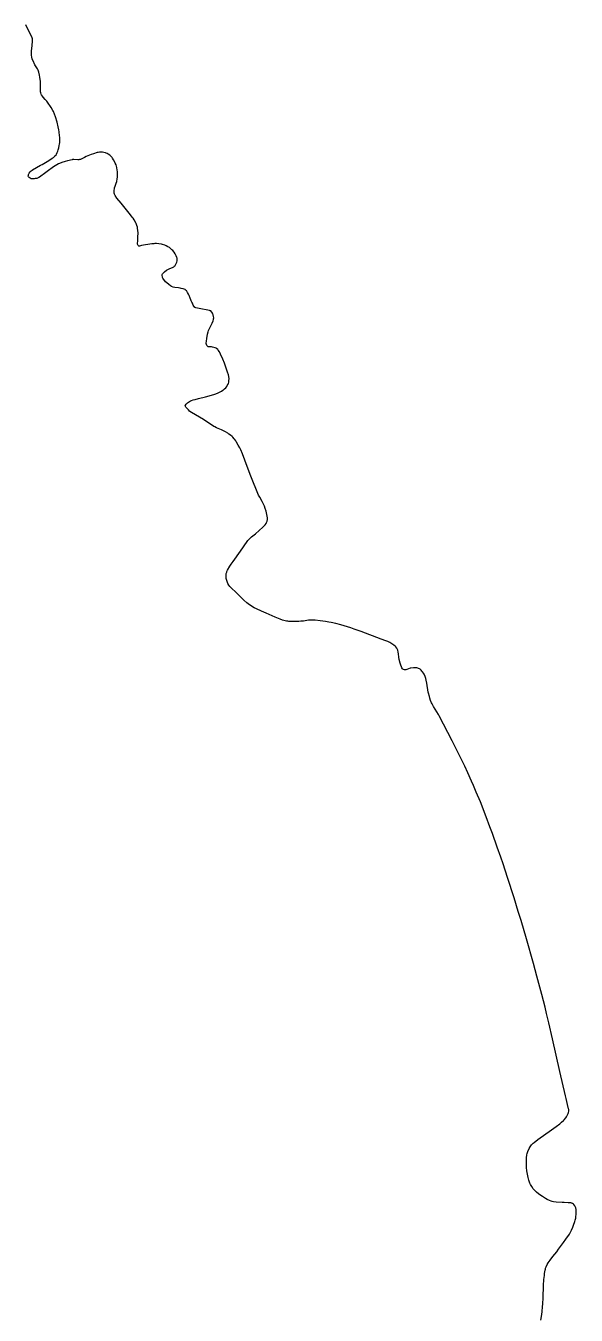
# Model space of a CAD drawing. Header units: millimetres. Extents: x 642261 to 742091, y 6812581 to 6930561.
# Drawn here: x 735477.6 to 735634.7, y 6897943.4 to 6898311.6 of the extents above; entities that cross this region are included whole.
import ezdxf

# ---------------------------------------------------------------- set-up
doc = ezdxf.new("R2010")
doc.units = ezdxf.units.MM
doc.layers.add('LimiteAreaMunicipio', color=10, linetype='Continuous')
doc.layers.add('LimiteRegional', color=10, linetype='Continuous')

# ---------------------------------------------------------------- blocks, each defined once
blk = doc.blocks.new('compartilhadora_AUTOCAD_OD_1_FMEBLOCK2')
at = {"layer": 'LimiteAreaMunicipio', "color": 7, "linetype": 'Continuous'}
blk.add_lwpolyline([(5749.31315, 851.7527), (5749.55715, 853.3837), (5749.66615, 854.2007), (5749.79715, 855.5027), (5749.85915, 856.3727), (5749.94315, 858.1186), (5750.06615, 861.6167), (5750.17515, 863.3646), (5750.28825, 864.5266), (5750.36025, 865.1066), (5750.49225, 865.9747), (5750.56715, 866.3278), (5750.63225, 866.5597), (5750.79505, 867.0127), (5751.10925, 867.6667), (5751.35415, 868.0877), (5751.90515, 868.8917), (5752.71925, 869.9367), (5753.82415, 871.2966), (5754.36115, 871.9906), (5755.75125, 873.8826), (5756.42915, 874.8426), (5757.42225, 876.3128), (5757.65615, 876.6907), (5758.06925, 877.4687), (5758.42315, 878.2736), (5758.63305, 878.8256), (5759.01625, 879.9616), (5759.10005, 880.2527), (5759.22715, 880.8377), (5759.30725, 881.4267), (5759.33915, 881.8197), (5759.36915, 882.6027), (5759.35025, 883.1268), (5759.31615, 883.3877), (5759.22215, 883.7756), (5759.06825, 884.1626), (5758.96515, 884.3557), (5758.71025, 884.7247), (5758.56315, 884.8827), (5758.31915, 885.0736), (5758.04515, 885.1936), (5757.89615, 885.2206), (5757.04525, 885.2777), (5755.91015, 885.3097), (5755.34315, 885.3378), (5753.68915, 885.4557), (5752.86415, 885.5496), (5752.48625, 885.6227), (5752.24015, 885.6916), (5751.76215, 885.8687), (5751.07015, 886.2136), (5750.61925, 886.4787), (5749.72315, 887.0427), (5748.94515, 887.5557), (5748.57815, 887.8247), (5748.05015, 888.2596), (5747.54715, 888.7457), (5747.30525, 889.0126), (5747.07615, 889.2907), (5746.67915, 889.8657), (5746.35215, 890.4667), (5746.16815, 890.8846), (5746.05915, 891.1707), (5745.86815, 891.7627), (5745.67915, 892.4797), (5745.57025, 892.9586), (5745.39325, 893.9197), (5745.32305, 894.4017), (5745.22215, 895.3647), (5745.16825, 896.3276), (5745.15625, 896.9678), (5745.18725, 898.2435), (5745.23325, 898.7477), (5745.27215, 898.9976), (5745.35515, 899.3727), (5745.54815, 899.9317), (5745.96125, 900.8047), (5746.19615, 901.2147), (5746.59725, 901.7848), (5746.90215, 902.1307), (5747.06805, 902.2917), (5747.33615, 902.5167), (5748.44025, 903.3476), (5750.67215, 904.9536), (5751.65715, 905.6366), (5752.97925, 906.5416), (5753.63725, 907.0117), (5754.68615, 907.8167), (5755.21415, 908.2656), (5755.71915, 908.7438), (5755.95725, 908.9917), (5756.39215, 909.5066), (5756.58525, 909.7716), (5756.83515, 910.1796), (5757.01415, 910.5506), (5757.08625, 910.7387), (5757.17115, 911.0246), (5757.23925, 911.4596), (5757.23125, 911.9016), (5757.19615, 912.1256), (5756.91625, 913.3607), (5756.50715, 915.0097), (5756.31105, 915.8356), (5754.74015, 922.7807), (5752.64325, 932.0397), (5751.57515, 936.6657), (5750.93415, 939.3476), (5750.49115, 941.1316), (5749.57425, 944.6916), (5748.13625, 950.0146), (5747.14815, 953.5567), (5745.13915, 960.6356), (5743.62425, 965.8546), (5742.84525, 968.4567), (5741.64915, 972.3497), (5739.79015, 978.1667), (5738.50315, 982.0306), (5737.84615, 983.9578), (5736.84015, 986.8426), (5735.46315, 990.6786), (5734.75805, 992.5927), (5733.68025, 995.4577), (5732.01415, 999.7426), (5730.86405, 1002.5507), (5730.06515, 1004.4056), (5729.51915, 1005.6356), (5728.39815, 1008.0816), (5727.53625, 1009.9056), (5725.76525, 1013.5297), (5723.94725, 1017.1297), (5720.24515, 1024.2986), (5720.03615, 1024.6867), (5719.58915, 1025.4456), (5718.66815, 1026.9527), (5718.24525, 1027.7327), (5718.09215, 1028.0548), (5717.82225, 1028.7117), (5717.59115, 1029.3817), (5717.45625, 1029.8337), (5717.21715, 1030.7496), (5717.14715, 1031.0697), (5717.04115, 1031.7147), (5716.87615, 1033.0147), (5716.76715, 1033.6617), (5716.57215, 1034.5197), (5716.45315, 1034.9406), (5716.23715, 1035.5647), (5715.96115, 1036.1837), (5715.79615, 1036.4916), (5715.51615, 1036.9137), (5715.35625, 1037.1066), (5715.09315, 1037.3697), (5714.80525, 1037.5968), (5714.65225, 1037.6956), (5714.33115, 1037.8607), (5714.16315, 1037.9268), (5713.90315, 1038.0008), (5713.70815, 1038.0357), (5713.31515, 1038.0576), (5712.91815, 1038.0317), (5712.13405, 1037.9226), (5711.93715, 1037.8826), (5711.54615, 1037.7528), (5711.02815, 1037.5557), (5710.77115, 1037.4826), (5710.51425, 1037.4486), (5710.33675, 1037.4587), (5710.09715, 1037.5436), (5709.92225, 1037.6696), (5709.81625, 1037.7757), (5709.63615, 1038.0207), (5709.49615, 1038.2777), (5709.27415, 1038.7926), (5709.11115, 1039.3106), (5708.87415, 1040.3677), (5708.76815, 1041.0756), (5708.66425, 1042.0247), (5708.57915, 1042.4966), (5708.43715, 1043.0206), (5708.34425, 1043.2736), (5708.16325, 1043.6367), (5707.91715, 1043.9747), (5707.76625, 1044.1317), (5707.35515, 1044.4866), (5707.07615, 1044.6967), (5706.50225, 1045.0638), (5706.20925, 1045.2236), (5705.61025, 1045.5087), (5704.99525, 1045.7606), (5703.72615, 1046.2306), (5697.95715, 1048.3957), (5696.03625, 1049.0785), (5695.07415, 1049.4047), (5693.14615, 1050.0127), (5692.18005, 1050.2927), (5690.72515, 1050.6736), (5689.42715, 1050.9707), (5688.77615, 1051.1026), (5687.79725, 1051.2777), (5686.32015, 1051.4866), (5684.83315, 1051.6246), (5684.08615, 1051.6646), (5683.71625, 1051.6657), (5682.97705, 1051.6008), (5681.49515, 1051.3717), (5680.75425, 1051.3047), (5680.17475, 1051.2785), (5678.92215, 1051.2216), (5678.00415, 1051.2237), (5677.39415, 1051.2656), (5677.09015, 1051.3026), (5676.63615, 1051.3826), (5676.26915, 1051.4667), (5675.55015, 1051.6706), (5674.84615, 1051.9126), (5673.46015, 1052.4636), (5670.83615, 1053.5857), (5669.53515, 1054.1716), (5668.12915, 1054.8406), (5667.43915, 1055.2007), (5666.43015, 1055.7967), (5665.75615, 1056.2746), (5665.33015, 1056.6215), (5664.51915, 1057.3617), (5663.09015, 1058.7669), (5662.52915, 1059.3187), (5660.67225, 1061.0717), (5660.50515, 1061.2486), (5660.21325, 1061.6386), (5659.97105, 1062.0637), (5659.83515, 1062.3606), (5659.61525, 1062.9657), (5659.48315, 1063.5297), (5659.44615, 1063.8237), (5659.43015, 1064.2726), (5659.46325, 1064.7208), (5659.49925, 1064.9417), (5659.61315, 1065.3696), (5659.69125, 1065.5747), (5659.83615, 1065.8676), (5660.52025, 1067.0197), (5660.87825, 1067.5836), (5661.43815, 1068.4126), (5663.52115, 1071.3756), (5665.45725, 1074.1126), (5665.68115, 1074.3946), (5666.17915, 1074.9148), (5666.72015, 1075.3947), (5667.46325, 1076.0147), (5667.82615, 1076.3316), (5669.97325, 1078.2287), (5670.39905, 1078.6476), (5670.59325, 1078.8777), (5670.86015, 1079.2686), (5670.97525, 1079.4857), (5671.13705, 1079.9317), (5671.21815, 1080.3877), (5671.23215, 1080.6937), (5671.22615, 1080.8956), (5671.18015, 1081.2927), (5670.98525, 1082.2806), (5670.86215, 1082.7737), (5670.64015, 1083.5088), (5670.36515, 1084.2336), (5670.20625, 1084.5906), (5670.04815, 1084.9097), (5669.71015, 1085.5257), (5669.02815, 1086.7327), (5668.73225, 1087.3586), (5666.51015, 1092.7956), (5665.43025, 1095.5267), (5664.08115, 1099.1196), (5663.60925, 1100.2566), (5663.34915, 1100.8126), (5662.92225, 1101.6327), (5662.44815, 1102.4377), (5662.19115, 1102.8355), (5661.93315, 1103.1956), (5661.74915, 1103.4238), (5661.35615, 1103.8538), (5661.14815, 1104.0557), (5660.71115, 1104.4366), (5660.24925, 1104.7887), (5659.92925, 1105.0086), (5659.26515, 1105.4166), (5658.90405, 1105.6097), (5658.16215, 1105.9467), (5657.15915, 1106.3596), (5656.66715, 1106.5797), (5656.18815, 1106.8266), (5655.95625, 1106.9638), (5652.96115, 1108.8897), (5649.61115, 1110.9036), (5649.40425, 1111.0436), (5649.02015, 1111.3576), (5648.66615, 1111.7098), (5647.99825, 1112.4727), (5647.85065, 1112.6947), (5647.78215, 1112.8927), (5647.80925, 1113.0587), (5648.01415, 1113.3088), (5648.15315, 1113.4477), (5648.45615, 1113.7057), (5648.96315, 1114.0446), (5649.32725, 1114.2356), (5649.57715, 1114.3487), (5650.08825, 1114.5376), (5650.58915, 1114.6887), (5651.59515, 1114.9417), (5653.60925, 1115.3917), (5654.60715, 1115.6616), (5656.21405, 1116.1857), (5657.00215, 1116.4947), (5657.78415, 1116.8616), (5658.17415, 1117.0726), (5658.55015, 1117.3117), (5658.73015, 1117.4446), (5658.98515, 1117.6576), (5659.33615, 1118.0096), (5659.64125, 1118.3936), (5659.77425, 1118.5976), (5659.99715, 1119.0238), (5660.08515, 1119.2446), (5660.18615, 1119.5867), (5660.24415, 1119.9046), (5660.26615, 1120.1196), (5660.27415, 1120.5556), (5660.20905, 1121.2146), (5660.12415, 1121.6507), (5659.88515, 1122.4996), (5659.30715, 1124.1577), (5658.99215, 1124.9776), (5658.47915, 1126.2036), (5657.88815, 1127.6247), (5657.65915, 1128.0776), (5657.52815, 1128.2956), (5657.22515, 1128.7097), (5657.04815, 1128.9027), (5656.74315, 1129.1737), (5656.59515, 1129.2767), (5656.28415, 1129.4226), (5655.96115, 1129.5147), (5655.52325, 1129.6076), (5655.30515, 1129.6607), (5655.17215, 1129.6836), (5654.89915, 1129.6797), (5654.53315, 1129.6707), (5654.35315, 1129.7117), (5654.13465, 1129.8497), (5653.93805, 1130.0857), (5653.81915, 1130.3336), (5653.76415, 1130.6326), (5653.76425, 1130.8317), (5653.80315, 1131.2306), (5653.92615, 1132.1586), (5654.00615, 1132.6236), (5654.15415, 1133.3196), (5654.34115, 1134.0147), (5654.45125, 1134.3627), (5654.57115, 1134.6847), (5654.85915, 1135.2997), (5655.48915, 1136.4817), (5655.75315, 1137.0917), (5655.85515, 1137.4576), (5655.88515, 1137.6487), (5655.90125, 1137.9377), (5655.85615, 1138.3646), (5655.74815, 1138.7796), (5655.67525, 1138.9937), (5655.54015, 1139.3057), (5655.37015, 1139.5896), (5655.27215, 1139.7156), (5655.04725, 1139.9216), (5654.91915, 1139.9977), (5654.70715, 1140.0707), (5651.79605, 1140.6126), (5650.78925, 1140.8056), (5650.59415, 1140.8816), (5650.48115, 1140.9597), (5650.29115, 1141.1656), (5650.21115, 1141.2897), (5650.06915, 1141.5647), (5649.81625, 1142.1506), (5649.67825, 1142.4187), (5649.47415, 1142.8026), (5649.35715, 1143.0677), (5649.15115, 1143.6106), (5648.88825, 1144.3397), (5648.74015, 1144.6977), (5648.47115, 1145.2137), (5648.24725, 1145.5377), (5648.11825, 1145.6917), (5647.90115, 1145.9117), (5647.77315, 1146.0137), (5647.49715, 1146.1607), (5647.20225, 1146.2536), (5646.59315, 1146.3816), (5646.34315, 1146.4328), (5645.83915, 1146.5056), (5644.83115, 1146.6397), (5644.33625, 1146.7638), (5643.89515, 1146.9506), (5643.61925, 1147.1086), (5643.08215, 1147.4776), (5642.51125, 1147.9426), (5642.16825, 1148.2796), (5641.95225, 1148.5177), (5641.54325, 1149.0287), (5641.38125, 1149.2966), (5641.31615, 1149.4446), (5641.24415, 1149.6767), (5641.20315, 1150.0287), (5641.24315, 1150.3046), (5641.32715, 1150.5036), (5641.41915, 1150.6407), (5641.63325, 1150.8987), (5641.87815, 1151.1347), (5642.41915, 1151.5646), (5642.65515, 1151.7177), (5643.15915, 1151.9467), (5643.85415, 1152.2057), (5644.19225, 1152.3637), (5644.51315, 1152.5697), (5644.66515, 1152.6966), (5644.88025, 1152.9257), (5645.00715, 1153.0947), (5645.21915, 1153.4606), (5645.32825, 1153.7196), (5645.38515, 1153.8958), (5645.46315, 1154.2526), (5645.48725, 1154.6477), (5645.44215, 1155.0208), (5645.39225, 1155.1937), (5645.20725, 1155.6527), (5645.09815, 1155.8807), (5644.91415, 1156.2186), (5644.58925, 1156.7108), (5644.20425, 1157.1796), (5643.99025, 1157.4017), (5643.51515, 1157.8156), (5643.25515, 1158.0057), (5642.83515, 1158.2657), (5642.32415, 1158.5267), (5641.98315, 1158.6737), (5641.30015, 1158.9057), (5640.95915, 1158.9916), (5640.27715, 1159.1086), (5639.59425, 1159.1566), (5639.13915, 1159.1526), (5638.83525, 1159.1357), (5638.22815, 1159.0666), (5635.26925, 1158.5807), (5634.74515, 1158.4157), (5634.53025, 1158.4546), (5634.30615, 1158.6602), (5634.18225, 1158.9952), (5634.17215, 1159.3096), (5634.22315, 1159.8326), (5634.23315, 1160.0817), (5634.25515, 1161.0117), (5634.31125, 1162.2507), (5634.28715, 1162.8697), (5634.19715, 1163.5497), (5634.12715, 1163.8857), (5633.98505, 1164.3816), (5633.79215, 1164.8678), (5633.67515, 1165.1056), (5633.21405, 1165.9106), (5632.88515, 1166.4177), (5632.65505, 1166.7456), (5632.16715, 1167.3866), (5629.46015, 1170.6816), (5628.29915, 1172.1436), (5627.74825, 1172.9226), (5627.64015, 1173.1177), (5627.58525, 1173.2547), (5627.51215, 1173.5416), (5627.47915, 1173.9928), (5627.49615, 1174.2965), (5627.58515, 1174.8836), (5627.63615, 1175.1047), (5627.77815, 1175.5406), (5628.10425, 1176.4127), (5628.22215, 1176.8556), (5628.35715, 1177.6956), (5628.40325, 1178.1217), (5628.44225, 1178.7636), (5628.44115, 1179.4026), (5628.42505, 1179.7196), (5628.38625, 1180.1096), (5628.24515, 1180.8756), (5628.02015, 1181.6277), (5627.82315, 1182.1237), (5627.67115, 1182.4527), (5627.31915, 1183.1096), (5627.03515, 1183.5527), (5626.88315, 1183.7567), (5626.63915, 1184.0397), (5626.23015, 1184.4176), (5625.76115, 1184.7406), (5625.49915, 1184.8817), (5625.19315, 1185.0196), (5624.98625, 1185.0966), (5624.56415, 1185.2157), (5624.13915, 1185.2866), (5623.57415, 1185.3087), (5623.29525, 1185.2876), (5622.88415, 1185.2177), (5622.68415, 1185.1636), (5621.63015, 1184.8248), (5620.93025, 1184.5726), (5619.54315, 1184.0207), (5618.98505, 1183.7497), (5618.25325, 1183.3717), (5617.87315, 1183.2136), (5617.61715, 1183.1447), (5617.44325, 1183.1187), (5617.08715, 1183.1046), (5616.00115, 1183.1596), (5615.64525, 1183.1387), (5615.47015, 1183.1076), (5614.15215, 1182.8027), (5613.49825, 1182.6276), (5612.53415, 1182.3096), (5611.91015, 1182.0486), (5611.60515, 1181.8997), (5611.15815, 1181.6497), (5610.21015, 1181.0496), (5608.37725, 1179.7996), (5607.59515, 1179.2276), (5606.55715, 1178.4457), (5606.43205, 1178.36), (5606.00515, 1178.0676), (5605.81405, 1177.9586), (5605.40815, 1177.8015), (5604.98215, 1177.7137), (5604.69415, 1177.6837), (5604.12615, 1177.6696), (5603.85015, 1177.7006), (5603.71315, 1177.7376), (5603.51215, 1177.8176), (5603.19465, 1178.0266), (5603.05615, 1178.2026), (5602.99465, 1178.4246), (5603.01415, 1178.7337), (5603.07315, 1178.9296), (5603.27315, 1179.3266), (5603.55215, 1179.7036), (5603.76415, 1179.9287), (5604.05715, 1180.1757), (5604.20015, 1180.2707), (5606.49445, 1181.5323), (5606.98415, 1181.8017), (5608.41715, 1182.6357), (5609.12625, 1183.0686), (5609.82725, 1183.5356), (5610.17415, 1183.7877), (5610.44515, 1184.0186), (5610.60815, 1184.1866), (5610.89615, 1184.5546), (5611.02215, 1184.7517), (5611.24315, 1185.1677), (5611.42525, 1185.6066), (5611.52915, 1185.9077), (5611.70015, 1186.5197), (5611.84415, 1187.1917), (5611.89915, 1187.5286), (5611.96015, 1188.0356), (5612.00115, 1188.7956), (5611.97525, 1189.5516), (5611.93615, 1189.9266), (5611.76725, 1191.0797), (5611.66715, 1191.6548), (5611.49415, 1192.5167), (5611.18115, 1193.8066), (5610.74925, 1195.3576), (5610.49425, 1196.1147), (5610.18315, 1196.8536), (5610.00015, 1197.2146), (5609.51115, 1198.0337), (5608.43725, 1199.5886), (5608.24725, 1199.8437), (5607.83115, 1200.3256), (5607.26515, 1200.9628), (5607.00715, 1201.3026), (5606.78215, 1201.6697), (5606.68715, 1201.8667), (5606.55205, 1202.2546), (5606.49515, 1202.5176), (5606.44215, 1203.0516), (5606.44715, 1203.5937), (5606.49015, 1204.3206), (5606.50605, 1204.6836), (5606.50015, 1205.2247), (5606.47415, 1205.4917), (5606.32215, 1206.6586), (5606.22715, 1207.2408), (5606.02715, 1208.1046), (5605.91225, 1208.4366), (5605.81915, 1208.6496), (5605.60415, 1209.0608), (5604.86915, 1210.2588), (5604.64915, 1210.6747), (5604.55315, 1210.8906), (5604.13915, 1211.9107), (5603.97615, 1212.4277), (5603.88025, 1212.9537), (5603.86525, 1213.2196), (5603.87015, 1213.4776), (5603.91025, 1213.9936), (5604.04115, 1215.0256), (5604.09025, 1215.5418), (5604.13905, 1216.0167), (5604.21415, 1216.6526), (5604.23115, 1216.9697), (5604.20015, 1217.4416), (5604.14905, 1217.6747), (5603.95115, 1218.2136), (5603.44815, 1219.2366), (5602.27515, 1221.6346)], dxfattribs=at)

msp = doc.modelspace()

# ---------------------------------------------------------------- linework, layer by layer
at = {"layer": 'LimiteRegional', "color": 7, "linetype": 'Continuous'}
msp.add_lwpolyline([(735624.656, 6897941.9811), (735624.9, 6897943.6121), (735625.009, 6897944.4291), (735625.14, 6897945.7311), (735625.202, 6897946.6011), (735625.286, 6897948.347), (735625.409, 6897951.8451), (735625.518, 6897953.593), (735625.6311, 6897954.755), (735625.7031, 6897955.335), (735625.8351, 6897956.2031), (735625.91, 6897956.5562), (735625.9751, 6897956.7881), (735626.1379, 6897957.2411), (735626.4521, 6897957.8951), (735626.697, 6897958.3161), (735627.248, 6897959.1201), (735628.0621, 6897960.1651), (735629.167, 6897961.525), (735629.704, 6897962.219), (735631.0941, 6897964.111), (735631.772, 6897965.071), (735632.7651, 6897966.5412), (735632.999, 6897966.9191), (735633.4121, 6897967.6971), (735633.766, 6897968.502), (735633.9759, 6897969.054), (735634.3591, 6897970.19), (735634.4429, 6897970.4811), (735634.57, 6897971.0661), (735634.6501, 6897971.6551), (735634.682, 6897972.0481), (735634.712, 6897972.8311), (735634.6931, 6897973.3552), (735634.659, 6897973.6161), (735634.565, 6897974.004), (735634.4111, 6897974.391), (735634.308, 6897974.5841), (735634.0531, 6897974.9531), (735633.906, 6897975.1111), (735633.662, 6897975.302), (735633.388, 6897975.422), (735633.239, 6897975.449), (735632.3881, 6897975.5061), (735631.253, 6897975.5381), (735630.686, 6897975.5662), (735629.032, 6897975.6841), (735628.207, 6897975.778), (735627.8291, 6897975.8511), (735627.583, 6897975.92), (735627.105, 6897976.0971), (735626.413, 6897976.442), (735625.9621, 6897976.7071), (735625.066, 6897977.2711), (735624.288, 6897977.7841), (735623.921, 6897978.0531), (735623.393, 6897978.488), (735622.89, 6897978.9741), (735622.6481, 6897979.241), (735622.419, 6897979.5191), (735622.022, 6897980.0941), (735621.695, 6897980.6951), (735621.511, 6897981.113), (735621.402, 6897981.3991), (735621.211, 6897981.9911), (735621.022, 6897982.7081), (735620.9131, 6897983.187), (735620.7361, 6897984.1481), (735620.6659, 6897984.6301), (735620.565, 6897985.5931), (735620.5111, 6897986.556), (735620.4991, 6897987.1962), (735620.5301, 6897988.4719), (735620.5761, 6897988.9761), (735620.615, 6897989.226), (735620.698, 6897989.6011), (735620.891, 6897990.1601), (735621.3041, 6897991.0331), (735621.539, 6897991.4431), (735621.9401, 6897992.0132), (735622.245, 6897992.3591), (735622.4109, 6897992.5201), (735622.679, 6897992.7451), (735623.7831, 6897993.576), (735626.015, 6897995.182), (735627, 6897995.865), (735628.3221, 6897996.77), (735628.9801, 6897997.2401), (735630.029, 6897998.0451), (735630.557, 6897998.494), (735631.062, 6897998.9722), (735631.3001, 6897999.2201), (735631.735, 6897999.735), (735631.9281, 6898000), (735632.178, 6898000.408), (735632.357, 6898000.779), (735632.4291, 6898000.9671), (735632.514, 6898001.253), (735632.5821, 6898001.688), (735632.5741, 6898002.13), (735632.539, 6898002.354), (735632.2591, 6898003.5891), (735631.85, 6898005.2381), (735631.6539, 6898006.064), (735630.083, 6898013.0091), (735627.9861, 6898022.2681), (735626.918, 6898026.8941), (735626.277, 6898029.576), (735625.834, 6898031.36), (735624.9171, 6898034.92), (735623.4791, 6898040.243), (735622.491, 6898043.7851), (735620.482, 6898050.864), (735618.9671, 6898056.083), (735618.1881, 6898058.6851), (735616.992, 6898062.5781), (735615.133, 6898068.3951), (735613.846, 6898072.259), (735613.189, 6898074.1862), (735612.183, 6898077.071), (735610.806, 6898080.907), (735610.1009, 6898082.8211), (735609.0231, 6898085.6861), (735607.357, 6898089.971), (735606.2069, 6898092.7791), (735605.408, 6898094.634), (735604.862, 6898095.864), (735603.741, 6898098.31), (735602.8791, 6898100.134), (735601.1081, 6898103.7581), (735599.2901, 6898107.3581), (735595.588, 6898114.527), (735595.379, 6898114.9151), (735594.932, 6898115.674), (735594.011, 6898117.1811), (735593.5881, 6898117.9611), (735593.435, 6898118.2832), (735593.1651, 6898118.9401), (735592.934, 6898119.6101), (735592.7991, 6898120.0621), (735592.56, 6898120.978), (735592.49, 6898121.2981), (735592.384, 6898121.9431), (735592.219, 6898123.2431), (735592.11, 6898123.8901), (735591.915, 6898124.7481), (735591.796, 6898125.169), (735591.58, 6898125.7931), (735591.304, 6898126.4121), (735591.139, 6898126.72), (735590.859, 6898127.1421), (735590.6991, 6898127.335), (735590.436, 6898127.5981), (735590.1481, 6898127.8252), (735589.9951, 6898127.924), (735589.674, 6898128.0891), (735589.506, 6898128.1552), (735589.246, 6898128.2292), (735589.051, 6898128.2641), (735588.658, 6898128.286), (735588.261, 6898128.2601), (735587.4769, 6898128.151), (735587.28, 6898128.111), (735586.889, 6898127.9812), (735586.371, 6898127.7841), (735586.114, 6898127.711), (735585.8571, 6898127.677), (735585.6796, 6898127.6871), (735585.44, 6898127.772), (735585.2651, 6898127.898), (735585.1591, 6898128.0041), (735584.979, 6898128.2491), (735584.839, 6898128.5061), (735584.617, 6898129.021), (735584.454, 6898129.539), (735584.217, 6898130.5961), (735584.111, 6898131.304), (735584.0071, 6898132.2531), (735583.922, 6898132.725), (735583.78, 6898133.249), (735583.6871, 6898133.502), (735583.5061, 6898133.8651), (735583.26, 6898134.2031), (735583.1091, 6898134.3601), (735582.698, 6898134.715), (735582.419, 6898134.9251), (735581.8451, 6898135.2922), (735581.5521, 6898135.452), (735580.9531, 6898135.7371), (735580.3381, 6898135.989), (735579.069, 6898136.459), (735573.3, 6898138.6241), (735571.3791, 6898139.3069), (735570.417, 6898139.6331), (735568.489, 6898140.2411), (735567.5229, 6898140.5211), (735566.068, 6898140.902), (735564.77, 6898141.1991), (735564.119, 6898141.331), (735563.1401, 6898141.5061), (735561.663, 6898141.715), (735560.176, 6898141.853), (735559.429, 6898141.893), (735559.0591, 6898141.8941), (735558.3199, 6898141.8292), (735556.838, 6898141.6001), (735556.0971, 6898141.5331), (735555.5176, 6898141.5069), (735554.265, 6898141.45), (735553.347, 6898141.4521), (735552.737, 6898141.494), (735552.433, 6898141.531), (735551.979, 6898141.611), (735551.612, 6898141.6951), (735550.893, 6898141.899), (735550.189, 6898142.141), (735548.803, 6898142.692), (735546.179, 6898143.8141), (735544.878, 6898144.4), (735543.472, 6898145.069), (735542.782, 6898145.4291), (735541.773, 6898146.0251), (735541.099, 6898146.503), (735540.673, 6898146.8499), (735539.862, 6898147.5901), (735538.433, 6898148.9953), (735537.872, 6898149.5471), (735536.0151, 6898151.3001), (735535.848, 6898151.477), (735535.5561, 6898151.867), (735535.3139, 6898152.2921), (735535.178, 6898152.589), (735534.9581, 6898153.1941), (735534.826, 6898153.7581), (735534.789, 6898154.0521), (735534.773, 6898154.501), (735534.8061, 6898154.9492), (735534.8421, 6898155.1701), (735534.956, 6898155.598), (735535.0341, 6898155.8031), (735535.179, 6898156.096), (735535.8631, 6898157.2481), (735536.2211, 6898157.812), (735536.781, 6898158.641), (735538.864, 6898161.604), (735540.8001, 6898164.341), (735541.024, 6898164.623), (735541.522, 6898165.1432), (735542.063, 6898165.6231), (735542.8061, 6898166.2431), (735543.169, 6898166.56), (735545.3161, 6898168.4571), (735545.7419, 6898168.876), (735545.9361, 6898169.1061), (735546.203, 6898169.497), (735546.3181, 6898169.7141), (735546.4799, 6898170.1601), (735546.561, 6898170.6161), (735546.575, 6898170.9221), (735546.569, 6898171.124), (735546.523, 6898171.5211), (735546.3281, 6898172.509), (735546.205, 6898173.0021), (735545.983, 6898173.7372), (735545.708, 6898174.462), (735545.5491, 6898174.819), (735545.391, 6898175.1381), (735545.053, 6898175.7541), (735544.371, 6898176.9611), (735544.0751, 6898177.587), (735541.853, 6898183.024), (735540.7731, 6898185.7551), (735539.424, 6898189.348), (735538.9521, 6898190.485), (735538.692, 6898191.041), (735538.2651, 6898191.8611), (735537.791, 6898192.6661), (735537.534, 6898193.0639), (735537.276, 6898193.424), (735537.092, 6898193.6522), (735536.699, 6898194.0822), (735536.491, 6898194.2841), (735536.054, 6898194.665), (735535.5921, 6898195.0171), (735535.2721, 6898195.237), (735534.608, 6898195.645), (735534.2469, 6898195.8381), (735533.505, 6898196.1751), (735532.502, 6898196.588), (735532.01, 6898196.8081), (735531.531, 6898197.055), (735531.2991, 6898197.1922), (735528.304, 6898199.1181), (735524.954, 6898201.132), (735524.7471, 6898201.272), (735524.363, 6898201.586), (735524.009, 6898201.9382), (735523.3411, 6898202.7011), (735523.1935, 6898202.9231), (735523.125, 6898203.1211), (735523.1521, 6898203.2871), (735523.357, 6898203.5372), (735523.496, 6898203.6761), (735523.799, 6898203.9341), (735524.306, 6898204.273), (735524.6701, 6898204.464), (735524.92, 6898204.5771), (735525.4311, 6898204.766), (735525.932, 6898204.9171), (735526.938, 6898205.1701), (735528.9521, 6898205.6201), (735529.95, 6898205.89), (735531.5569, 6898206.4141), (735532.345, 6898206.7231), (735533.127, 6898207.09), (735533.517, 6898207.301), (735533.893, 6898207.5401), (735534.073, 6898207.673), (735534.328, 6898207.886), (735534.679, 6898208.238), (735534.9841, 6898208.622), (735535.1171, 6898208.826), (735535.34, 6898209.2522), (735535.428, 6898209.473), (735535.529, 6898209.8151), (735535.587, 6898210.133), (735535.609, 6898210.348), (735535.617, 6898210.784), (735535.5519, 6898211.443), (735535.467, 6898211.8791), (735535.228, 6898212.728), (735534.65, 6898214.3861), (735534.335, 6898215.206), (735533.822, 6898216.432), (735533.231, 6898217.8531), (735533.002, 6898218.306), (735532.871, 6898218.524), (735532.568, 6898218.9381), (735532.391, 6898219.1311), (735532.086, 6898219.4021), (735531.938, 6898219.5051), (735531.627, 6898219.651), (735531.304, 6898219.7431), (735530.8661, 6898219.836), (735530.648, 6898219.8891), (735530.515, 6898219.912), (735530.242, 6898219.9081), (735529.876, 6898219.8991), (735529.696, 6898219.9401), (735529.4775, 6898220.0781), (735529.2809, 6898220.3141), (735529.162, 6898220.562), (735529.107, 6898220.861), (735529.1071, 6898221.0601), (735529.146, 6898221.459), (735529.269, 6898222.387), (735529.349, 6898222.852), (735529.497, 6898223.548), (735529.684, 6898224.2431), (735529.7941, 6898224.5911), (735529.914, 6898224.9131), (735530.202, 6898225.5281), (735530.832, 6898226.7101), (735531.096, 6898227.3201), (735531.198, 6898227.686), (735531.228, 6898227.8771), (735531.2441, 6898228.1661), (735531.199, 6898228.593), (735531.091, 6898229.008), (735531.0181, 6898229.2221), (735530.883, 6898229.5341), (735530.713, 6898229.818), (735530.615, 6898229.944), (735530.3901, 6898230.15), (735530.262, 6898230.2261), (735530.05, 6898230.2991), (735527.1389, 6898230.841), (735526.1321, 6898231.034), (735525.937, 6898231.11), (735525.824, 6898231.1881), (735525.634, 6898231.394), (735525.554, 6898231.5181), (735525.412, 6898231.7931), (735525.1591, 6898232.379), (735525.0211, 6898232.6471), (735524.817, 6898233.031), (735524.7, 6898233.2961), (735524.494, 6898233.839), (735524.2311, 6898234.5681), (735524.083, 6898234.9261), (735523.814, 6898235.4421), (735523.5901, 6898235.7661), (735523.4611, 6898235.9201), (735523.244, 6898236.1401), (735523.116, 6898236.2421), (735522.84, 6898236.3891), (735522.5451, 6898236.482), (735521.936, 6898236.61), (735521.686, 6898236.6612), (735521.182, 6898236.734), (735520.174, 6898236.8681), (735519.6791, 6898236.9922), (735519.238, 6898237.179), (735518.9621, 6898237.337), (735518.425, 6898237.706), (735517.8541, 6898238.171), (735517.5111, 6898238.508), (735517.2951, 6898238.7461), (735516.8861, 6898239.2571), (735516.7241, 6898239.525), (735516.659, 6898239.673), (735516.587, 6898239.9051), (735516.546, 6898240.2571), (735516.586, 6898240.533), (735516.67, 6898240.732), (735516.762, 6898240.8691), (735516.9761, 6898241.1271), (735517.221, 6898241.3631), (735517.762, 6898241.793), (735517.998, 6898241.9461), (735518.502, 6898242.1751), (735519.197, 6898242.4341), (735519.5351, 6898242.5921), (735519.856, 6898242.7981), (735520.008, 6898242.925), (735520.2231, 6898243.1541), (735520.35, 6898243.3231), (735520.562, 6898243.689), (735520.6711, 6898243.948), (735520.728, 6898244.1242), (735520.806, 6898244.481), (735520.8301, 6898244.8761), (735520.785, 6898245.2492), (735520.7351, 6898245.4221), (735520.5501, 6898245.8811), (735520.441, 6898246.1091), (735520.257, 6898246.447), (735519.9321, 6898246.9392), (735519.5471, 6898247.408), (735519.3331, 6898247.6301), (735518.858, 6898248.044), (735518.598, 6898248.2341), (735518.178, 6898248.4941), (735517.667, 6898248.7551), (735517.326, 6898248.9021), (735516.643, 6898249.1341), (735516.302, 6898249.22), (735515.62, 6898249.337), (735514.9371, 6898249.385), (735514.482, 6898249.381), (735514.1781, 6898249.3641), (735513.571, 6898249.295), (735510.6121, 6898248.8091), (735510.088, 6898248.6441), (735509.8731, 6898248.683), (735509.649, 6898248.8886), (735509.5251, 6898249.2236), (735509.515, 6898249.538), (735509.566, 6898250.061), (735509.576, 6898250.3101), (735509.598, 6898251.2401), (735509.6541, 6898252.4791), (735509.63, 6898253.0981), (735509.54, 6898253.7781), (735509.47, 6898254.1141), (735509.3279, 6898254.61), (735509.135, 6898255.0962), (735509.018, 6898255.334), (735508.5569, 6898256.139), (735508.228, 6898256.6461), (735507.9979, 6898256.974), (735507.51, 6898257.615), (735504.803, 6898260.91), (735503.642, 6898262.372), (735503.0911, 6898263.151), (735502.983, 6898263.3461), (735502.9281, 6898263.4831), (735502.855, 6898263.77), (735502.822, 6898264.2212), (735502.839, 6898264.5249), (735502.928, 6898265.112), (735502.979, 6898265.3331), (735503.121, 6898265.769), (735503.4471, 6898266.6411), (735503.565, 6898267.084), (735503.7, 6898267.924), (735503.7461, 6898268.3501), (735503.7851, 6898268.992), (735503.784, 6898269.631), (735503.7679, 6898269.948), (735503.7291, 6898270.338), (735503.588, 6898271.104), (735503.363, 6898271.8561), (735503.166, 6898272.3521), (735503.014, 6898272.6811), (735502.662, 6898273.338), (735502.378, 6898273.7811), (735502.226, 6898273.9851), (735501.982, 6898274.2681), (735501.573, 6898274.646), (735501.104, 6898274.969), (735500.842, 6898275.1101), (735500.536, 6898275.248), (735500.3291, 6898275.325), (735499.907, 6898275.4441), (735499.482, 6898275.515), (735498.917, 6898275.5371), (735498.6381, 6898275.516), (735498.227, 6898275.4461), (735498.027, 6898275.392), (735496.973, 6898275.0532), (735496.2731, 6898274.801), (735494.886, 6898274.2491), (735494.3279, 6898273.9781), (735493.5961, 6898273.6001), (735493.216, 6898273.442), (735492.96, 6898273.3731), (735492.7861, 6898273.3471), (735492.43, 6898273.333), (735491.344, 6898273.388), (735490.9881, 6898273.3671), (735490.813, 6898273.336), (735489.495, 6898273.0311), (735488.8411, 6898272.856), (735487.877, 6898272.538), (735487.253, 6898272.277), (735486.948, 6898272.1281), (735486.501, 6898271.8781), (735485.553, 6898271.278), (735483.7201, 6898270.028), (735482.938, 6898269.456), (735481.9, 6898268.6741), (735481.7749, 6898268.5884), (735481.348, 6898268.296), (735481.1569, 6898268.187), (735480.751, 6898268.0299), (735480.325, 6898267.9421), (735480.037, 6898267.9121), (735479.469, 6898267.898), (735479.193, 6898267.929), (735479.056, 6898267.966), (735478.855, 6898268.046), (735478.5375, 6898268.255), (735478.399, 6898268.431), (735478.3375, 6898268.653), (735478.357, 6898268.9621), (735478.416, 6898269.158), (735478.616, 6898269.555), (735478.895, 6898269.932), (735479.107, 6898270.1571), (735479.4, 6898270.4041), (735479.543, 6898270.4991), (735481.8373, 6898271.7607), (735482.327, 6898272.0301), (735483.76, 6898272.8641), (735484.4691, 6898273.297), (735485.1701, 6898273.764), (735485.517, 6898274.0161), (735485.788, 6898274.247), (735485.951, 6898274.415), (735486.239, 6898274.783), (735486.365, 6898274.9801), (735486.586, 6898275.3961), (735486.7681, 6898275.835), (735486.872, 6898276.1361), (735487.043, 6898276.7481), (735487.187, 6898277.4201), (735487.242, 6898277.757), (735487.303, 6898278.264), (735487.344, 6898279.024), (735487.3181, 6898279.78), (735487.279, 6898280.155), (735487.1101, 6898281.3081), (735487.01, 6898281.8832), (735486.837, 6898282.7451), (735486.524, 6898284.035), (735486.0921, 6898285.586), (735485.8371, 6898286.3431), (735485.526, 6898287.082), (735485.343, 6898287.443), (735484.854, 6898288.2621), (735483.7801, 6898289.817), (735483.5901, 6898290.0721), (735483.174, 6898290.554), (735482.608, 6898291.1912), (735482.35, 6898291.531), (735482.125, 6898291.8981), (735482.03, 6898292.0951), (735481.8949, 6898292.483), (735481.838, 6898292.746), (735481.785, 6898293.28), (735481.79, 6898293.8221), (735481.833, 6898294.549), (735481.8489, 6898294.912), (735481.843, 6898295.4531), (735481.817, 6898295.7201), (735481.665, 6898296.887), (735481.57, 6898297.4692), (735481.37, 6898298.333), (735481.2551, 6898298.665), (735481.162, 6898298.878), (735480.947, 6898299.2892), (735480.212, 6898300.4872), (735479.992, 6898300.9031), (735479.896, 6898301.119), (735479.482, 6898302.1391), (735479.319, 6898302.6561), (735479.2231, 6898303.1821), (735479.2081, 6898303.448), (735479.213, 6898303.706), (735479.2531, 6898304.222), (735479.384, 6898305.254), (735479.4331, 6898305.7702), (735479.4819, 6898306.2451), (735479.557, 6898306.881), (735479.574, 6898307.1981), (735479.543, 6898307.67), (735479.4919, 6898307.9031), (735479.294, 6898308.442), (735478.791, 6898309.465), (735477.618, 6898311.863)], dxfattribs=at)

# ---------------------------------------------------------------- block references
at = {"layer": 'LimiteAreaMunicipio', "color": 7, "linetype": 'Continuous'}
msp.add_blockref('compartilhadora_AUTOCAD_OD_1_FMEBLOCK2', (729875.3428, 6897090.2284), dxfattribs=at)

doc.saveas('drawing.dxf')
